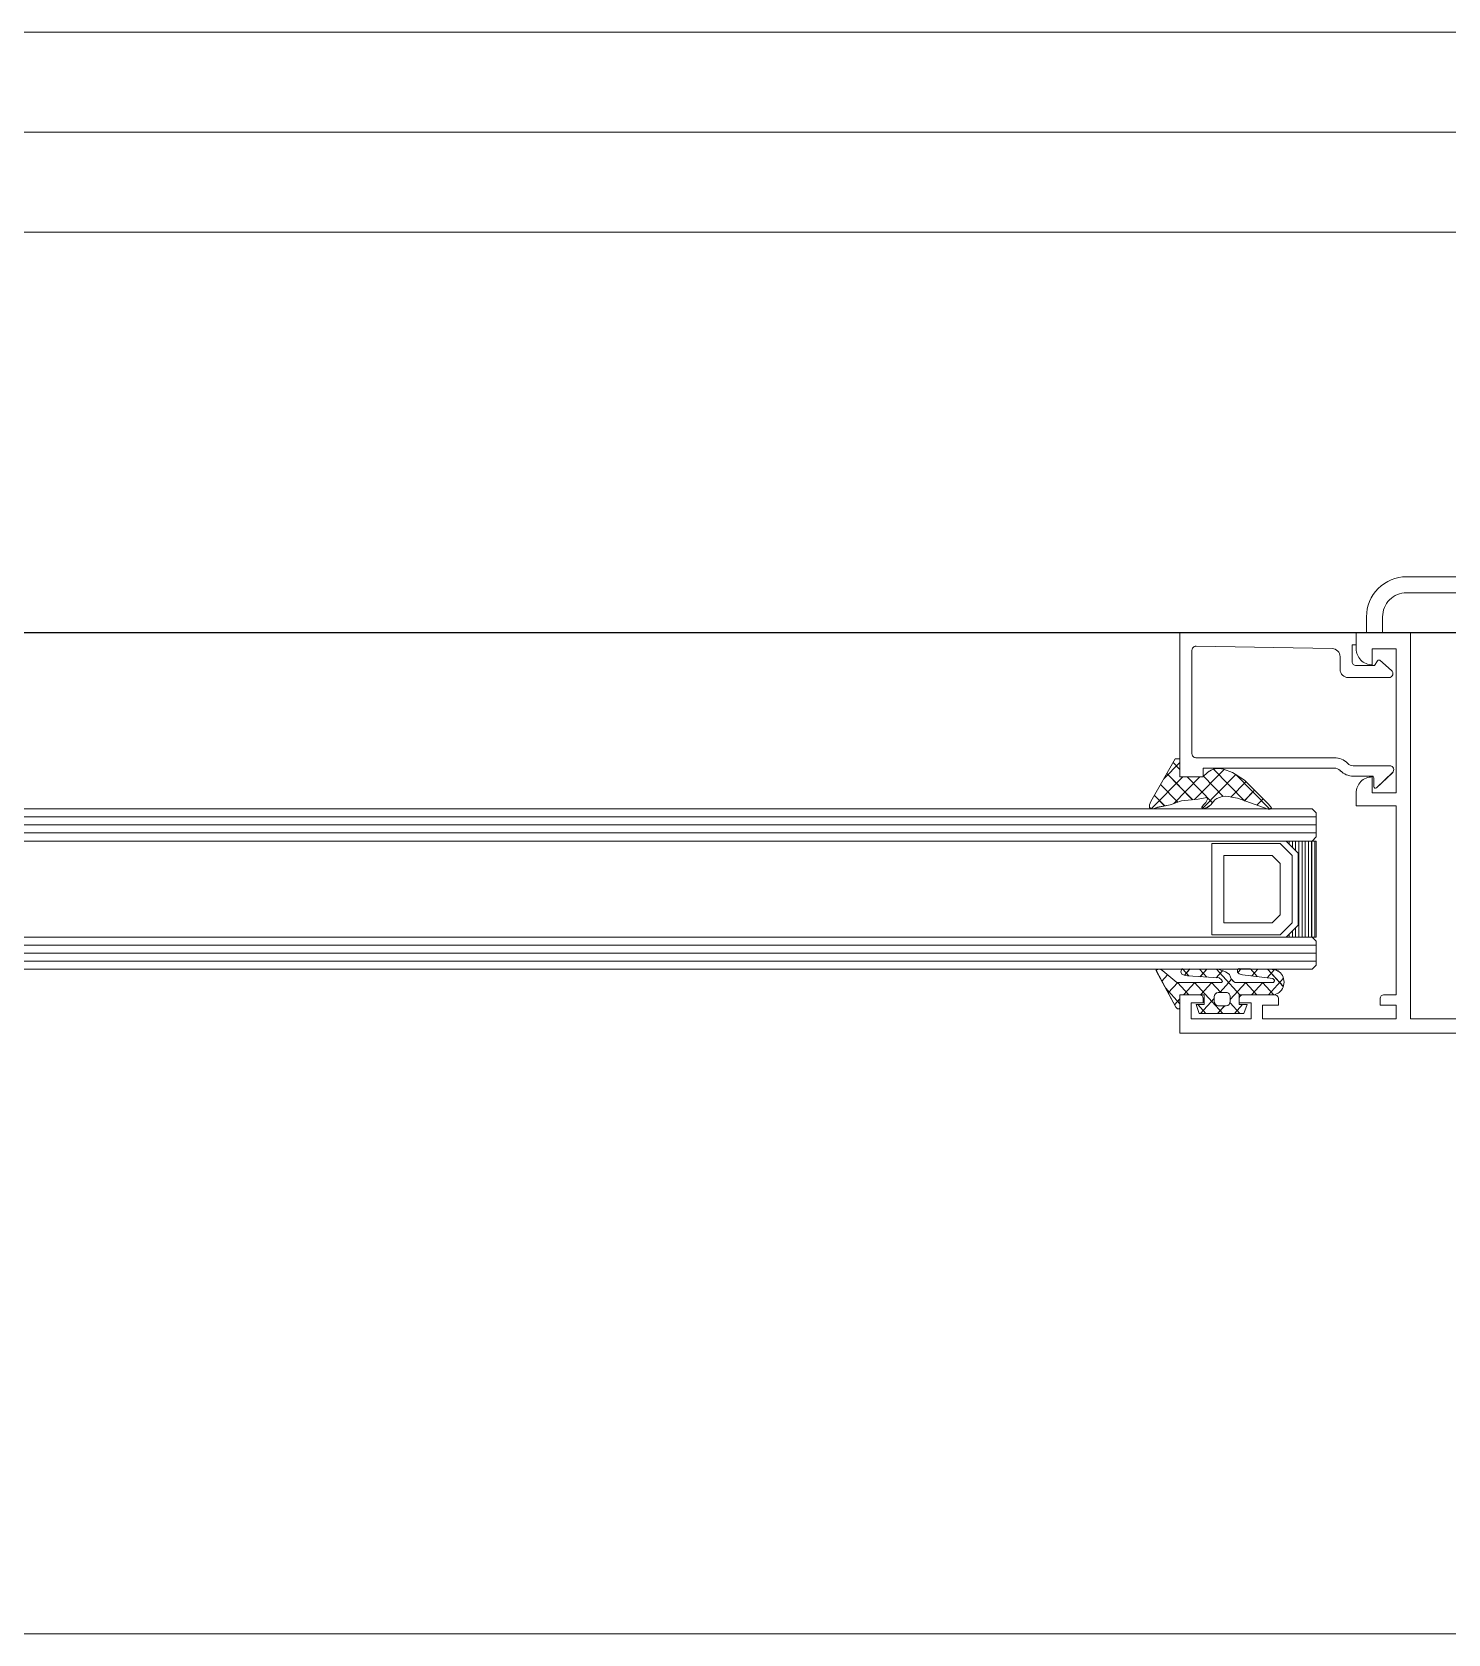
# Model space of a CAD drawing. Header units: millimetres. Extents: x 26282 to 30760, y 1404 to 4574.
# Drawn here: x 28001.35 to 28019.03, y 2947.91 to 2967.91 of the extents above; entities that cross this region are included whole.
import ezdxf

# ---------------------------------------------------------------- set-up
doc = ezdxf.new("R2010")
doc.units = ezdxf.units.MM
doc.header["$LTSCALE"] = 0.25
doc.linetypes.add('DIVIDE', pattern=[1.25, 0.5, -0.25, 0, -0.25, 0, -0.25])
for name, color, linetype, lineweight in [('AB-DUV', 4, 'Continuous', 50), ('B_BOSLUK', 4, 'Continuous', 0), ('DOĞRAMA', 30, 'Continuous', 20), ('FURNITURE (3RDF)', 43, 'Continuous', 20), ('ID-ALCIPAN', 124, 'Continuous', 20), ('SECTION LINE (3RDF)', 40, 'DIVIDE', 25), ('WOOD (3RDF)', 45, 'Continuous', 15)]:
    doc.layers.add(name, color=color, linetype=linetype, lineweight=lineweight)
doc.layers.add('ID-PROFIL', color=145, linetype='Continuous')

# ---------------------------------------------------------------- blocks, each defined once
blk = doc.blocks.new('DOLAP-12')
at = {"layer": 'WOOD (3RDF)'}
blk.add_line((-58, -25.994, 0.023), (2, -25.994, 0.023), dxfattribs=at)
blk = doc.blocks.new('CHD03_1923', base_point=(-6.8, -22))
at = {"color": 40, "linetype": 'Continuous'}
for points in [[(-6.8, 11), (-6.8, 30.9), (-6.8, 50.8), (-6.8, 51), (-2, 51), (-2, 48.6, -0.414214), (-2.5, 48.1), (-3, 48.1), (-3, 49.6), (-5, 49.6), (-5, 42.1), (-3, 42.1), (-3, 43.6), (-2.5, 43.6, -0.414214), (-2, 43.1), (-2, 39.2, -0.414214), (-2.5, 38.7), (-3.3, 38.7), (-3.3, 40.7), (-5, 40.7), (-5, 24), (-3.3, 24), (-3.3, 26), (-2.5, 26, -0.414214), (-2, 25.5), (-2, 24), (21.6, 24), (21.6, 29), (23.2, 29, -0.414214), (25.2, 27), (23.2, 27), (23.2, 24), (41.2, 24), (41.2, 27), (39.2, 27, -0.414214), (41.2, 29), (43.2, 29), (43.2, 27.7), (45.2, 27.7, -0.414214), (50.2, 22.7), (50.2, -22), (46.7, -22), (46.7, -20.273885), (47.7, -19.9), (47.7, -20.6), (48.7, -20.6, 0.414214), (49.2, -20.1), (49.2, -16.9, 0.414214), (48.7, -16.4), (47.7, -16.4), (47.7, -17.1), (46.7, -16.726115), (46.7, -15), (48.4, -15), (48.4, 0), (44.8, 0), (44.8, -3), (45.1, -3), (45.1, -4.5), (40.7, -4.5), (40.7, -3), (43.2, -3), (43.2, 0), (23.2, 0), (23.2, -3), (25.7, -3), (25.7, -4.5), (21.4, -4.5), (21.4, 0), (13.24641, 0, 0.57735), (12.813397, -0.75), (14.199038, -3.15, -0.57735), (13.419615, -4.5, -0.267949), (12.640192, -4.05), (10.446261, -0.25, 0.267949), (10.013248, 0), (0, 0), (0, 11), (-6.8, 11)], [(-5, 17.5), (-5, 12.8), (1.3, 12.8, -0.414214), (1.8, 12.3), (1.8, 1.9), (48.2, 1.9), (48.2, 22.699951, 0.414214), (45.200049, 25.7), (43.2, 25.7), (43.2, 22.2), (-5, 22.2), (-5, 17.5)]]:
    blk.add_lwpolyline(points, format="xyb", close=True, dxfattribs=at)
blk = doc.blocks.new('CHD10-3109', base_point=(3425.844121, -8973.198899))
at = {"color": 40, "linetype": 'Continuous'}
blk.add_lwpolyline([(3445.244066, -8946.498899), (3445.244066, -8968.498899), (3443.744066, -8968.498899), (3443.744066, -8967.998899), (3441.644066, -8967.998899, 0.414214), (3441.144066, -8968.498899), (3441.144066, -8970.798899), (3441.745351, -8971.152041, -0.449767), (3441.803176, -8971.445675), (3440.54184, -8972.901844, -0.717959), (3439.644066, -8972.598899), (3439.644066, -8967.498899, -0.414214), (3440.644066, -8966.498899), (3442.261368, -8966.498899, 0.409111), (3443.261216, -8965.516352), (3443.558105, -8948.507625, 0.419335), (3443.058181, -8947.998899), (3430.144066, -8947.998899, 0.414214), (3429.644066, -8948.498899), (3429.644066, -8965.784686, -0.198912), (3428.970411, -8967.411031), (3428.936959, -8967.444484, 0.198988), (3428.644066, -8968.151881), (3428.644066, -8972.698899, -0.679784), (3427.779408, -8973.040988), (3425.898258, -8971.035735, -0.657054), (3426.044321, -8970.698899), (3427.144066, -8970.698899, 0.414214), (3427.344066, -8970.498899), (3427.344066, -8968.15159, -0.198912), (3428.01772, -8966.525245), (3428.051172, -8966.491793, 0.198988), (3428.344066, -8965.784395), (3428.344066, -8949.398899), (3427.244066, -8949.398899), (3427.244066, -8946.498899), (3445.244066, -8946.498899)], format="xyb", close=True, dxfattribs=at)
blk = doc.blocks.new('CHD40D05', base_point=(114.501887, 226.793406))
at = {"color": 1, "linetype": 'Continuous'}
for p, q in [((110.576538, 230.373317), (114.501887, 226.447968)), ((110.947225, 228.701598), (112.225122, 229.979495)), ((111.42147, 227.054523), (113.569713, 229.202766)), ((111.719917, 225.231649), (114.914305, 228.426037)), ((114.276969, 228.794206), (116.277769, 226.793406)), ((111.222926, 227.605608), (114.501887, 224.326648)), ((111.337512, 222.727924), (114.501887, 225.892299)), ((115.402994, 226.793406), (116.258896, 227.649308)), ((110.658103, 223.927791), (114.785186, 219.800708)), ((111.746215, 224.960999), (115.421988, 221.285227)), ((112.11513, 221.384222), (114.579619, 223.84871)), ((111.576436, 218.724207), (115.458685, 222.606456)), ((110.543601, 215.570052), (114.802922, 219.829373)), ((112.033797, 220.430776), (113.93097, 218.533604)), ((111.587437, 218.755816), (112.874031, 217.469222)), ((111.039725, 217.182208), (111.817093, 216.40484)), ((110.621646, 215.478967), (110.728665, 215.371947))]:
    blk.add_line(p, q, dxfattribs=at)
blk.add_lwpolyline([(115.039598, 223.337622, -0.273526), (115.44157, 221.341406), (115.058529, 220.2425), (114.117325, 218.721271), (111.149397, 215.732442), (110.71983, 215.364377), (110.535797, 215.57916), (110.551173, 215.778569), (111.889994, 219.625078), (112.098461, 220.793074, 0.181169), (111.844562, 222.173477), (111.6876, 222.435079), (111.076538, 222.946226), (110.776538, 223.346226), (110.576538, 223.846226), (110.776538, 224.046226), (111.076538, 223.846226), (111.376538, 223.546226), (111.7876, 223.335079), (111.9876, 223.435079), (111.7876, 224.535079), (111.5876, 226.593406), (111.076538, 228.011929), (110.776538, 229.611929), (110.576538, 230.111929), (110.576538, 230.411929), (110.776538, 230.611929), (111.076538, 230.611929), (111.476538, 230.411929), (116.701887, 227.393406), (116.701887, 226.793406), (114.501887, 226.793406), (114.501887, 223.935079), (115.039598, 223.337622)], format="xyb", close=True, dxfattribs=at)
blk = doc.blocks.new('*U54')
at = {"color": 4, "linetype": 'Continuous'}
for p, q in [((549.494385, 75), (549.494385, 74.99)), ((549.894385, 75), (549.894385, 74.6)), ((550.294385, 75), (550.294385, 74.2)), ((550.694385, 75), (550.694385, 73.8)), ((551.094385, 75), (551.094385, 63)), ((551.494385, 75), (551.494385, 63)), ((551.894385, 75), (551.894385, 63)), ((552.294385, 75), (552.294385, 63)), ((552.694385, 75), (552.694385, 63)), ((553.094385, 75), (553.094385, 63)), ((550.694385, 64.2), (550.694385, 63)), ((549.494385, 63.01), (549.494385, 63)), ((549.894385, 63.4), (549.894385, 63)), ((550.294385, 63.8), (550.294385, 63))]:
    blk.add_line(p, q, dxfattribs=at)
blk = doc.blocks.new('CHD40D02')
at = {"color": 1, "linetype": 'Continuous'}
for p, q in [((-1.012226, 0), (0.801576, 1.813802)), ((1.534377, 2.251105), (2.247288, 1.538194)), ((-1.122662, 0.665503), (-0.457159, 0)), ((0, -1.109094), (1.4, 0.290906)), ((0.205857, 1.458304), (1.4, 0.264161)), ((0, -0.457159), (1.4, -1.857159)), ((2.135987, -1.094428), (2.921622, -0.308793)), ((2.222769, -0.558608), (2.917076, -1.252915)), ((-2.117144, -5.347558), (1.4, -1.830414)), ((-2.117144, -3.226238), (-1.117144, -2.226238)), ((-2.117144, -2.582656), (-0.421916, -4.277884)), ((0, -2.578479), (1.4, -3.978479)), ((2.000247, -3.351488), (2.91136, -2.440375)), ((2.050967, -2.508126), (2.906913, -3.364072)), ((-2.117144, -4.703976), (-1.237492, -5.583628)), ((0, -7.473055), (2.106571, -5.366485)), ((0.262508, -5.089227), (1.4, -3.951735)), ((0.262508, -4.962308), (1.066416, -5.766216)), ((1.930627, -4.509107), (2.59883, -5.177309)), ((2.106571, -5.366485), (2.901098, -4.571957)), ((2.59883, -5.177309), (2.73038, -5.30886)), ((-2.117144, -7.468879), (-0.899257, -6.250992)), ((-2.117144, -6.825296), (-1.117144, -7.825296)), ((-0.543237, -6.277883), (1.4, -8.22112)), ((1.066416, -5.766216), (1.7501, -6.4499)), ((2.53001, -7.22981), (2.953639, -7.653438)), ((0, -9.594375), (1.4, -8.194375)), ((0, -8.942441), (1.4, -10.34244)), ((2.065011, -9.650685), (2.925923, -8.789773)), ((2.137826, -8.958946), (2.903131, -9.724251)), ((0.005596, -11.710099), (1.4, -10.315696)), ((0.000001, -11.063761), (1.86654, -12.930301)), ((0.929001, -12.908016), (2.87289, -10.964126)), ((1.935795, -10.878236), (2.844412, -11.786853))]:
    blk.add_line(p, q, dxfattribs=at)
at = {"color": 7, "linetype": 'Continuous'}
blk.add_line((2.921685, -0.29561), (2.817805, -0.199647), dxfattribs=at)
at = {"color": 1, "linetype": 'Continuous'}
for points in [[(2.921685, -0.29561), (2.9, -4.8), (2.8, -5.1), (2.7, -5.4), (2.6, -5.7), (2.4, -6), (2.3, -6.2), (2, -6.3), (1.8, -6.4), (1.6, -6.6), (1.5, -6.7), (1.4, -6.9), (1.4, -11.5), (1.4, -11.7), (1.6, -11.8), (1.65982, -11.8), (1.85982, -11.6), (2.25982, -7.8), (2.35982, -7.4), (2.55982, -7.2), (2.85982, -7.2), (2.95982, -7.4), (2.85982, -11.5, -1.047986), (0.000001, -11.499982), (0, -7.412301), (-1.117144, -7.412301), (-1.117144, -8.412301), (-2.117144, -7.977518), (-2.117144, -2.406848), (-1.117144, -2.015544), (-1.117144, -3.015544), (0, -3.015544), (0, 0), (-1.5, 0), (-1.6, 0.1), (-1.6, 0.3), (-1.4, 0.5), (2.700478, 2.946982), (2.800478, 2.946982), (2.900478, 2.746982), (2.900478, 2.446982), (2.700478, 2.146982), (1.4, 0.4), (1.4, -5.2), (1.5, -5.3), (1.7, -5.2), (1.907825, -4.888262), (2.146067, -0.926812), (2.230152, -0.523166), (2.318197, -0.219443), (2.614003, -0.107644), (2.817805, -0.199647), (2.921685, -0.29561)], [(0.116062, -6.131436, 0.198912), (0.262508, -5.777883), (0.262508, -4.777884, 0.414213), (-0.237492, -4.277884), (-0.737492, -4.277884, 0.414213), (-1.237492, -4.777883), (-1.237492, -5.777884, 0.414213), (-0.737492, -6.277883), (-0.237491, -6.277883, 0.198912), (0.116062, -6.131436)]]:
    blk.add_lwpolyline(points, format="xyb", close=True, dxfattribs=at)
blk = doc.blocks.new('jtyhtrgrtg')
at = {"layer": 'DOĞRAMA', "color": 4, "linetype": 'Continuous'}
for p, q in [((-13.643, 2.162), (-39.643, 2.162)), ((-13.643, 2.062), (-39.643, 2.062)), ((-10.493, 2.162), (-13.643, 2.162)), ((-10.443, 2.062), (-13.643, 2.062)), ((-10.493, 2.162), (-10.443, 2.112)), ((-10.443, 2.112), (-10.443, 1.812)), ((-13.643, 1.962), (-39.643, 1.962)), ((-13.643, 1.862), (-39.643, 1.862)), ((-10.443, 1.962), (-13.643, 1.962)), ((-10.443, 1.862), (-13.643, 1.862)), ((-10.443, 1.812), (-10.493, 1.762)), ((-13.643, 1.762), (-39.643, 1.762)), ((-10.493, 1.762), (-13.643, 1.762)), ((-11.743, 0.592), (-11.743, 1.732)), ((-11.743, 1.732), (-10.893, 1.732)), ((-10.893, 1.732), (-10.743, 1.582)), ((-11.593, 0.742), (-11.593, 1.582)), ((-11.593, 1.582), (-10.993, 1.582)), ((-10.993, 1.582), (-10.893, 1.482)), ((-10.893, 1.482), (-10.893, 0.842)), ((-10.743, 1.582), (-10.743, 0.742)), ((-10.893, 0.842), (-10.993, 0.742)), ((-10.993, 0.742), (-11.593, 0.742)), ((-10.743, 0.742), (-10.893, 0.592)), ((-13.643, 0.562), (-39.643, 0.562)), ((-13.643, 0.462), (-39.643, 0.462)), ((-10.493, 0.562), (-13.643, 0.562)), ((-10.443, 0.462), (-13.643, 0.462)), ((-10.893, 0.592), (-11.743, 0.592)), ((-10.493, 0.562), (-10.443, 0.512)), ((-10.443, 0.512), (-10.443, 0.212)), ((-13.643, 0.362), (-39.643, 0.362)), ((-13.643, 0.262), (-39.643, 0.262)), ((-10.443, 0.362), (-13.643, 0.362)), ((-10.443, 0.262), (-13.643, 0.262)), ((-10.443, 0.212), (-10.493, 0.162)), ((-13.643, 0.162), (-39.643, 0.162)), ((-10.493, 0.162), (-13.643, 0.162))]:
    blk.add_line(p, q, dxfattribs=at)
blk.add_lwpolyline([(-10.443, 1.762), (-10.818, 1.762), (-10.668, 1.612), (-10.668, 0.712), (-10.818, 0.562), (-10.443, 0.562), (-10.443, 1.762)], close=True, dxfattribs=at)
at = {"layer": 'DOĞRAMA', "color": 7, "yscale": 0.1, "zscale": 0.1, "rotation": 90}
for name, p, xscale in [('CHD03_1923', (-4.843, -0.638), 0.1), ('CHD10-3109', (-9.473, 2.422), 0.1), ('CHD40D05', (-12.143, 2.562), 0.1019018), ('CHD40D02', (-12.143, -0.158), 0.1103267)]:
    blk.add_blockref(name, p, dxfattribs=dict(at, xscale=xscale))
at = {"layer": 'DOĞRAMA', "color": 4, "xscale": 0.1, "yscale": 0.1, "zscale": 0.1}
blk.add_blockref('*U54', (-65.768, -5.738), dxfattribs=at)
blk = doc.blocks.new('A$C187D15ED')
at = {"layer": 'B_BOSLUK', "lineweight": 0, "elevation": 0}
blk.add_lwpolyline([(8405.158, 2742.886), (8503.158, 2742.887)], dxfattribs=at)
at = {"layer": 'ID-ALCIPAN', "ltscale": 0.25}
for p, q in [((8385.338, 2762.886), (8470.847, 2762.886)), ((8385.338, 2762.886), (8470.847, 2762.886)), ((8385.338, 2761.636), (8472.097, 2761.636)), ((8385.338, 2761.636), (8472.097, 2761.636)), ((8385.338, 2760.386), (8505.658, 2760.386, 0)), ((8385.338, 2760.386), (8473.347, 2760.386))]:
    blk.add_line(p, q, dxfattribs=at)
at = {"layer": 'ID-PROFIL'}
for p in [(8475.797, 2755.386), (8478.747, 2755.386)]:
    blk.add_line(p, (8385.338, 2755.386), dxfattribs=at)
at = {"layer": 'FURNITURE (3RDF)'}
blk.add_blockref('DOLAP-12', (8467.597, 2788.88), dxfattribs=at)
at = {"layer": 'SECTION LINE (3RDF)'}
blk.add_blockref('jtyhtrgrtg', (8457.401, 2751.024, 0), dxfattribs=at)
blk.add_blockref('jtyhtrgrtg', (8457.401, 2751.024, 0), dxfattribs=at)

msp = doc.modelspace()

# ---------------------------------------------------------------- block references
at = {"layer": 'AB-DUV', "ltscale": 100}
msp.add_blockref('A$C187D15ED', (19570.424, 205.028, 5.126), dxfattribs=at)

# ---------------------------------------------------------------- next in the draw order: linework, layer by layer
at = {"layer": 'DOĞRAMA', "color": 1, "linetype": 'Continuous'}
for p, q in [((28015.32, 2958.306, 5.126), (28015.622, 2958.838, 5.126)), ((28015.32, 2958.306, 5.126), (28015.622, 2958.838, 5.126)), ((28015.622, 2958.838, 5.126), (28015.682, 2958.838, 5.126)), ((28015.622, 2958.838, 5.126), (28015.682, 2958.838, 5.126)), ((28015.682, 2958.838, 5.126), (28015.682, 2958.614, 5.126)), ((28015.682, 2958.838, 5.126), (28015.682, 2958.614, 5.126)), ((28015.324, 2958.214, 5.126), (28015.717, 2958.614, 5.126)), ((28015.324, 2958.214, 5.126), (28015.717, 2958.614, 5.126)), ((28015.482, 2958.591, 5.126), (28015.682, 2958.795, 5.126)), ((28015.482, 2958.591, 5.126), (28015.682, 2958.795, 5.126)), ((28015.838, 2958.33, 5.126), (28015.519, 2958.656, 5.126)), ((28015.838, 2958.33, 5.126), (28015.519, 2958.656, 5.126)), ((28015.682, 2958.706, 5.126), (28015.596, 2958.793, 5.126)), ((28015.682, 2958.706, 5.126), (28015.596, 2958.793, 5.126)), ((28015.601, 2958.28, 5.126), (28015.929, 2958.614, 5.126)), ((28015.601, 2958.28, 5.126), (28015.929, 2958.614, 5.126)), ((28015.682, 2958.614, 5.126), (28015.968, 2958.614, 5.126)), ((28015.682, 2958.614, 5.126), (28015.968, 2958.614, 5.126)), ((28016.089, 2958.291, 5.126), (28015.772, 2958.614, 5.126)), ((28016.089, 2958.291, 5.126), (28015.772, 2958.614, 5.126)), ((28015.865, 2958.333, 5.126), (28016.233, 2958.708, 5.126)), ((28015.865, 2958.333, 5.126), (28016.233, 2958.708, 5.126)), ((28015.968, 2958.614, 5.126), (28016.028, 2958.669, 5.126)), ((28015.968, 2958.614, 5.126), (28016.028, 2958.669, 5.126)), ((28015.969, 2958.222, 5.126), (28016.381, 2958.643, 5.126)), ((28015.969, 2958.222, 5.126), (28016.381, 2958.643, 5.126)), ((28016.223, 2958.371, 5.126), (28015.976, 2958.622, 5.126)), ((28016.223, 2958.371, 5.126), (28015.976, 2958.622, 5.126)), ((28016.489, 2958.316, 5.126), (28016.101, 2958.711, 5.126)), ((28016.489, 2958.316, 5.126), (28016.101, 2958.711, 5.126)), ((28016.227, 2958.71, 5.126), (28016.337, 2958.671, 5.126)), ((28016.227, 2958.71, 5.126), (28016.337, 2958.671, 5.126)), ((28016.337, 2958.671, 5.126), (28016.489, 2958.575, 5.126)), ((28016.337, 2958.671, 5.126), (28016.489, 2958.575, 5.126)), ((28016.804, 2958.211, 5.126), (28016.378, 2958.645, 5.126)), ((28016.804, 2958.211, 5.126), (28016.378, 2958.645, 5.126)), ((28015.656, 2958.3, 5.126), (28015.441, 2958.519, 5.126)), ((28015.656, 2958.3, 5.126), (28015.441, 2958.519, 5.126)), ((28016.318, 2958.362, 5.126), (28016.508, 2958.556, 5.126)), ((28016.318, 2958.362, 5.126), (28016.508, 2958.556, 5.126)), ((28016.486, 2958.317, 5.126), (28016.614, 2958.448, 5.126)), ((28016.486, 2958.317, 5.126), (28016.614, 2958.448, 5.126)), ((28016.489, 2958.575, 5.126), (28016.788, 2958.272, 5.126)), ((28016.489, 2958.575, 5.126), (28016.788, 2958.272, 5.126)), ((28015.3, 2958.265, 5.126), (28015.32, 2958.306, 5.126)), ((28015.3, 2958.265, 5.126), (28015.32, 2958.306, 5.126)), ((28015.3, 2958.234, 5.126), (28015.3, 2958.265, 5.126)), ((28015.3, 2958.234, 5.126), (28015.3, 2958.265, 5.126)), ((28015.32, 2958.214, 5.126), (28015.3, 2958.234, 5.126)), ((28015.32, 2958.214, 5.126), (28015.3, 2958.234, 5.126)), ((28015.35, 2958.214, 5.126), (28015.32, 2958.214, 5.126)), ((28015.35, 2958.214, 5.126), (28015.32, 2958.214, 5.126)), ((28015.4, 2958.234, 5.126), (28015.35, 2958.214, 5.126)), ((28015.4, 2958.234, 5.126), (28015.35, 2958.214, 5.126)), ((28015.491, 2958.252, 5.126), (28015.363, 2958.382, 5.126)), ((28015.491, 2958.252, 5.126), (28015.363, 2958.382, 5.126)), ((28015.56, 2958.265, 5.126), (28015.4, 2958.234, 5.126)), ((28015.56, 2958.265, 5.126), (28015.4, 2958.234, 5.126)), ((28015.702, 2958.317, 5.126), (28015.56, 2958.265, 5.126)), ((28015.702, 2958.317, 5.126), (28015.56, 2958.265, 5.126)), ((28015.908, 2958.337, 5.126), (28015.702, 2958.317, 5.126)), ((28015.908, 2958.337, 5.126), (28015.702, 2958.317, 5.126)), ((28016.018, 2958.358, 5.126), (28015.908, 2958.337, 5.126)), ((28016.018, 2958.358, 5.126), (28015.908, 2958.337, 5.126)), ((28015.957, 2958.234, 5.126), (28015.977, 2958.265, 5.126)), ((28015.957, 2958.234, 5.126), (28015.977, 2958.265, 5.126)), ((28015.977, 2958.214, 5.126), (28015.957, 2958.234, 5.126)), ((28015.977, 2958.214, 5.126), (28015.957, 2958.234, 5.126)), ((28015.977, 2958.265, 5.126), (28016.007, 2958.295, 5.126)), ((28015.977, 2958.265, 5.126), (28016.007, 2958.295, 5.126)), ((28016.027, 2958.234, 5.126), (28015.977, 2958.214, 5.126)), ((28016.027, 2958.234, 5.126), (28015.977, 2958.214, 5.126)), ((28016.007, 2958.295, 5.126), (28016.028, 2958.337, 5.126)), ((28016.007, 2958.295, 5.126), (28016.028, 2958.337, 5.126)), ((28016.028, 2958.337, 5.126), (28016.018, 2958.358, 5.126)), ((28016.028, 2958.337, 5.126), (28016.018, 2958.358, 5.126)), ((28016.067, 2958.265, 5.126), (28016.027, 2958.234, 5.126)), ((28016.067, 2958.265, 5.126), (28016.027, 2958.234, 5.126)), ((28016.118, 2958.327, 5.126), (28016.067, 2958.265, 5.126)), ((28016.118, 2958.327, 5.126), (28016.067, 2958.265, 5.126)), ((28016.144, 2958.343, 5.126), (28016.118, 2958.327, 5.126)), ((28016.144, 2958.343, 5.126), (28016.118, 2958.327, 5.126)), ((28016.399, 2958.348, 5.126), (28016.282, 2958.369, 5.126)), ((28016.399, 2958.348, 5.126), (28016.282, 2958.369, 5.126)), ((28016.784, 2958.211, 5.126), (28016.399, 2958.348, 5.126)), ((28016.784, 2958.211, 5.126), (28016.399, 2958.348, 5.126)), ((28016.643, 2958.261, 5.126), (28016.721, 2958.34, 5.126)), ((28016.643, 2958.261, 5.126), (28016.721, 2958.34, 5.126)), ((28016.803, 2958.21, 5.126), (28016.784, 2958.211, 5.126)), ((28016.803, 2958.21, 5.126), (28016.784, 2958.211, 5.126)), ((28016.788, 2958.272, 5.126), (28016.825, 2958.228, 5.126)), ((28016.788, 2958.272, 5.126), (28016.825, 2958.228, 5.126)), ((28016.825, 2958.228, 5.126), (28016.803, 2958.21, 5.126)), ((28016.825, 2958.228, 5.126), (28016.803, 2958.21, 5.126)), ((28016.813, 2958.218, 5.126), (28016.824, 2958.229, 5.126)), ((28016.813, 2958.218, 5.126), (28016.824, 2958.229, 5.126)), ((28015.387, 2956.203, 5.126), (28015.407, 2956.214, 5.126)), ((28015.387, 2956.203, 5.126), (28015.407, 2956.214, 5.126)), ((28015.387, 2956.192, 5.126), (28015.387, 2956.203, 5.126)), ((28015.387, 2956.192, 5.126), (28015.387, 2956.203, 5.126)), ((28015.407, 2956.214, 5.126), (28015.437, 2956.214, 5.126)), ((28015.407, 2956.214, 5.126), (28015.437, 2956.214, 5.126)), ((28015.437, 2956.214, 5.126), (28015.467, 2956.192, 5.126)), ((28015.437, 2956.214, 5.126), (28015.467, 2956.192, 5.126)), ((28015.693, 2956.182, 5.126), (28015.702, 2956.205, 5.126)), ((28015.693, 2956.182, 5.126), (28015.702, 2956.205, 5.126)), ((28015.702, 2956.205, 5.126), (28015.712, 2956.216, 5.126)), ((28015.702, 2956.205, 5.126), (28015.712, 2956.216, 5.126)), ((28015.712, 2956.216, 5.126), (28016.162, 2956.214, 5.126)), ((28015.712, 2956.216, 5.126), (28016.162, 2956.214, 5.126)), ((28015.791, 2956.13, 5.126), (28015.713, 2956.216, 5.126)), ((28015.791, 2956.13, 5.126), (28015.713, 2956.216, 5.126)), ((28015.738, 2956.139, 5.126), (28015.807, 2956.216, 5.126)), ((28015.738, 2956.139, 5.126), (28015.807, 2956.216, 5.126)), ((28016.017, 2956.115, 5.126), (28015.926, 2956.215, 5.126)), ((28016.017, 2956.115, 5.126), (28015.926, 2956.215, 5.126)), ((28015.933, 2956.12, 5.126), (28016.018, 2956.215, 5.126)), ((28015.933, 2956.12, 5.126), (28016.018, 2956.215, 5.126)), ((28016.219, 2956.126, 5.126), (28016.139, 2956.214, 5.126)), ((28016.219, 2956.126, 5.126), (28016.139, 2956.214, 5.126)), ((28016.162, 2956.214, 5.126), (28016.192, 2956.203, 5.126)), ((28016.162, 2956.214, 5.126), (28016.192, 2956.203, 5.126)), ((28016.192, 2956.203, 5.126), (28016.222, 2956.192, 5.126)), ((28016.192, 2956.203, 5.126), (28016.222, 2956.192, 5.126)), ((28016.402, 2956.209, 5.126), (28016.422, 2956.22, 5.126)), ((28016.402, 2956.209, 5.126), (28016.422, 2956.22, 5.126)), ((28016.402, 2956.176, 5.126), (28016.402, 2956.209, 5.126)), ((28016.402, 2956.176, 5.126), (28016.402, 2956.209, 5.126)), ((28016.405, 2956.173, 5.126), (28016.447, 2956.22, 5.126)), ((28016.405, 2956.173, 5.126), (28016.447, 2956.22, 5.126)), ((28016.422, 2956.22, 5.126), (28016.832, 2956.209, 5.126)), ((28016.422, 2956.22, 5.126), (28016.832, 2956.209, 5.126)), ((28016.647, 2956.122, 5.126), (28016.561, 2956.217, 5.126)), ((28016.647, 2956.122, 5.126), (28016.561, 2956.217, 5.126)), ((28016.578, 2956.13, 5.126), (28016.654, 2956.214, 5.126)), ((28016.578, 2956.13, 5.126), (28016.654, 2956.214, 5.126)), ((28016.77, 2956.107, 5.126), (28016.861, 2956.208, 5.126)), ((28016.77, 2956.107, 5.126), (28016.861, 2956.208, 5.126)), ((28016.973, 2955.996, 5.126), (28016.778, 2956.211, 5.126)), ((28016.973, 2955.996, 5.126), (28016.778, 2956.211, 5.126)), ((28015.632, 2955.739, 5.126), (28015.387, 2956.192, 5.126)), ((28015.632, 2955.739, 5.126), (28015.387, 2956.192, 5.126)), ((28015.457, 2956.063, 5.126), (28015.528, 2956.142, 5.126)), ((28015.457, 2956.063, 5.126), (28015.528, 2956.142, 5.126)), ((28015.467, 2956.192, 5.126), (28015.642, 2956.048, 5.126)), ((28015.467, 2956.192, 5.126), (28015.642, 2956.048, 5.126)), ((28015.536, 2955.917, 5.126), (28015.656, 2956.048, 5.126)), ((28015.536, 2955.917, 5.126), (28015.656, 2956.048, 5.126)), ((28015.642, 2956.048, 5.126), (28016.202, 2956.048, 5.126)), ((28015.642, 2956.048, 5.126), (28016.202, 2956.048, 5.126)), ((28015.793, 2955.894, 5.126), (28015.653, 2956.048, 5.126)), ((28015.793, 2955.894, 5.126), (28015.653, 2956.048, 5.126)), ((28015.704, 2956.15, 5.126), (28015.693, 2956.182, 5.126)), ((28015.704, 2956.15, 5.126), (28015.693, 2956.182, 5.126)), ((28015.734, 2956.14, 5.126), (28015.704, 2956.15, 5.126)), ((28015.734, 2956.14, 5.126), (28015.704, 2956.15, 5.126)), ((28015.728, 2955.894, 5.126), (28015.868, 2956.048, 5.126)), ((28015.728, 2955.894, 5.126), (28015.868, 2956.048, 5.126)), ((28015.775, 2956.131, 5.126), (28015.734, 2956.14, 5.126)), ((28015.775, 2956.131, 5.126), (28015.734, 2956.14, 5.126)), ((28016.171, 2956.104, 5.126), (28015.775, 2956.131, 5.126)), ((28016.171, 2956.104, 5.126), (28015.775, 2956.131, 5.126)), ((28016.217, 2955.66, 5.126), (28015.865, 2956.048, 5.126)), ((28016.217, 2955.66, 5.126), (28015.865, 2956.048, 5.126)), ((28015.94, 2955.894, 5.126), (28016.08, 2956.048, 5.126)), ((28015.94, 2955.894, 5.126), (28016.08, 2956.048, 5.126)), ((28016.191, 2955.923, 5.126), (28016.077, 2956.048, 5.126)), ((28016.191, 2955.923, 5.126), (28016.077, 2956.048, 5.126)), ((28016.133, 2956.107, 5.126), (28016.2, 2956.181, 5.126)), ((28016.133, 2956.107, 5.126), (28016.2, 2956.181, 5.126)), ((28016.202, 2956.081, 5.126), (28016.171, 2956.104, 5.126)), ((28016.202, 2956.081, 5.126), (28016.171, 2956.104, 5.126)), ((28016.178, 2955.923, 5.126), (28016.259, 2956.012, 5.126)), ((28016.178, 2955.923, 5.126), (28016.259, 2956.012, 5.126)), ((28016.2, 2956.181, 5.126), (28016.213, 2956.195, 5.126)), ((28016.2, 2956.181, 5.126), (28016.213, 2956.195, 5.126)), ((28016.212, 2956.059, 5.126), (28016.202, 2956.081, 5.126)), ((28016.212, 2956.059, 5.126), (28016.202, 2956.081, 5.126)), ((28016.202, 2956.048, 5.126), (28016.212, 2956.059, 5.126)), ((28016.202, 2956.048, 5.126), (28016.212, 2956.059, 5.126)), ((28016.429, 2955.894, 5.126), (28016.219, 2956.126, 5.126)), ((28016.429, 2955.894, 5.126), (28016.219, 2956.126, 5.126)), ((28016.222, 2956.192, 5.126), (28016.252, 2956.181, 5.126)), ((28016.222, 2956.192, 5.126), (28016.252, 2956.181, 5.126)), ((28016.252, 2956.181, 5.126), (28016.282, 2956.159, 5.126)), ((28016.252, 2956.181, 5.126), (28016.282, 2956.159, 5.126)), ((28016.259, 2956.012, 5.126), (28016.327, 2956.087, 5.126)), ((28016.259, 2956.012, 5.126), (28016.327, 2956.087, 5.126)), ((28016.282, 2956.159, 5.126), (28016.302, 2956.148, 5.126)), ((28016.282, 2956.159, 5.126), (28016.302, 2956.148, 5.126)), ((28016.302, 2956.148, 5.126), (28016.312, 2956.115, 5.126)), ((28016.302, 2956.148, 5.126), (28016.312, 2956.115, 5.126)), ((28016.31, 2955.834, 5.126), (28016.504, 2956.048, 5.126)), ((28016.31, 2955.834, 5.126), (28016.504, 2956.048, 5.126)), ((28016.312, 2956.115, 5.126), (28016.322, 2956.092, 5.126)), ((28016.312, 2956.115, 5.126), (28016.322, 2956.092, 5.126)), ((28016.322, 2956.092, 5.126), (28016.342, 2956.07, 5.126)), ((28016.322, 2956.092, 5.126), (28016.342, 2956.07, 5.126)), ((28016.342, 2956.07, 5.126), (28016.352, 2956.059, 5.126)), ((28016.342, 2956.07, 5.126), (28016.352, 2956.059, 5.126)), ((28016.352, 2956.059, 5.126), (28016.372, 2956.048, 5.126)), ((28016.352, 2956.059, 5.126), (28016.372, 2956.048, 5.126)), ((28016.372, 2956.048, 5.126), (28016.832, 2956.048, 5.126)), ((28016.372, 2956.048, 5.126), (28016.832, 2956.048, 5.126)), ((28016.422, 2956.154, 5.126), (28016.402, 2956.176, 5.126)), ((28016.422, 2956.154, 5.126), (28016.402, 2956.176, 5.126)), ((28016.462, 2956.143, 5.126), (28016.422, 2956.154, 5.126)), ((28016.462, 2956.143, 5.126), (28016.422, 2956.154, 5.126)), ((28016.842, 2956.099, 5.126), (28016.462, 2956.143, 5.126)), ((28016.842, 2956.099, 5.126), (28016.462, 2956.143, 5.126)), ((28016.641, 2955.894, 5.126), (28016.501, 2956.048, 5.126)), ((28016.641, 2955.894, 5.126), (28016.501, 2956.048, 5.126)), ((28016.576, 2955.894, 5.126), (28016.716, 2956.048, 5.126)), ((28016.576, 2955.894, 5.126), (28016.716, 2956.048, 5.126)), ((28016.853, 2955.895, 5.126), (28016.714, 2956.048, 5.126)), ((28016.853, 2955.895, 5.126), (28016.714, 2956.048, 5.126)), ((28016.788, 2955.894, 5.126), (28016.975, 2956.1, 5.126)), ((28016.788, 2955.894, 5.126), (28016.975, 2956.1, 5.126)), ((28016.832, 2956.048, 5.126), (28016.852, 2956.048, 5.126)), ((28016.832, 2956.048, 5.126), (28016.852, 2956.048, 5.126)), ((28016.862, 2956.077, 5.126), (28016.842, 2956.099, 5.126)), ((28016.862, 2956.077, 5.126), (28016.842, 2956.099, 5.126)), ((28016.852, 2956.048, 5.126), (28016.862, 2956.07, 5.126)), ((28016.852, 2956.048, 5.126), (28016.862, 2956.07, 5.126)), ((28016.862, 2956.07, 5.126), (28016.862, 2956.077, 5.126)), ((28016.862, 2956.07, 5.126), (28016.862, 2956.077, 5.126)), ((28015.682, 2955.782, 5.126), (28015.501, 2955.982, 5.126)), ((28015.682, 2955.782, 5.126), (28015.501, 2955.982, 5.126)), ((28015.615, 2955.77, 5.126), (28015.682, 2955.843, 5.126)), ((28015.615, 2955.77, 5.126), (28015.682, 2955.843, 5.126)), ((28015.984, 2955.894, 5.126), (28015.682, 2955.894, 5.126)), ((28015.682, 2955.894, 5.126), (28015.682, 2955.728, 5.126)), ((28015.984, 2955.894, 5.126), (28015.682, 2955.894, 5.126)), ((28015.682, 2955.894, 5.126), (28015.682, 2955.728, 5.126)), ((28015.94, 2955.66, 5.126), (28016.11, 2955.847, 5.126)), ((28015.94, 2955.66, 5.126), (28016.11, 2955.847, 5.126)), ((28015.984, 2955.771, 5.126), (28015.984, 2955.894, 5.126)), ((28015.984, 2955.771, 5.126), (28015.984, 2955.894, 5.126)), ((28016.11, 2955.868, 5.126), (28016.11, 2955.813, 5.126)), ((28016.11, 2955.868, 5.126), (28016.11, 2955.813, 5.126)), ((28016.26, 2955.923, 5.126), (28016.16, 2955.923, 5.126)), ((28016.26, 2955.923, 5.126), (28016.16, 2955.923, 5.126)), ((28016.31, 2955.813, 5.126), (28016.31, 2955.868, 5.126)), ((28016.31, 2955.813, 5.126), (28016.31, 2955.868, 5.126)), ((28016.832, 2955.894, 5.126), (28016.423, 2955.894, 5.126)), ((28016.423, 2955.894, 5.126), (28016.423, 2955.771, 5.126)), ((28016.832, 2955.894, 5.126), (28016.423, 2955.894, 5.126)), ((28016.423, 2955.894, 5.126), (28016.423, 2955.771, 5.126)), ((28015.652, 2955.717, 5.126), (28015.632, 2955.739, 5.126)), ((28015.652, 2955.717, 5.126), (28015.632, 2955.739, 5.126)), ((28015.672, 2955.717, 5.126), (28015.652, 2955.717, 5.126)), ((28015.672, 2955.717, 5.126), (28015.652, 2955.717, 5.126)), ((28015.682, 2955.728, 5.126), (28015.672, 2955.717, 5.126)), ((28015.682, 2955.728, 5.126), (28015.672, 2955.717, 5.126)), ((28015.923, 2955.66, 5.126), (28015.884, 2955.771, 5.126)), ((28015.884, 2955.771, 5.126), (28015.984, 2955.771, 5.126)), ((28015.923, 2955.66, 5.126), (28015.884, 2955.771, 5.126)), ((28015.884, 2955.771, 5.126), (28015.984, 2955.771, 5.126)), ((28016.005, 2955.66, 5.126), (28015.905, 2955.771, 5.126)), ((28016.005, 2955.66, 5.126), (28015.905, 2955.771, 5.126)), ((28016.48, 2955.66, 5.126), (28015.923, 2955.66, 5.126)), ((28016.48, 2955.66, 5.126), (28015.923, 2955.66, 5.126)), ((28016.152, 2955.66, 5.126), (28016.24, 2955.757, 5.126)), ((28016.152, 2955.66, 5.126), (28016.24, 2955.757, 5.126)), ((28016.16, 2955.757, 5.126), (28016.26, 2955.757, 5.126)), ((28016.16, 2955.757, 5.126), (28016.26, 2955.757, 5.126)), ((28016.429, 2955.66, 5.126), (28016.307, 2955.795, 5.126)), ((28016.429, 2955.66, 5.126), (28016.307, 2955.795, 5.126)), ((28016.365, 2955.66, 5.126), (28016.465, 2955.771, 5.126)), ((28016.365, 2955.66, 5.126), (28016.465, 2955.771, 5.126)), ((28016.423, 2955.771, 5.126), (28016.523, 2955.771, 5.126)), ((28016.423, 2955.771, 5.126), (28016.523, 2955.771, 5.126)), ((28016.523, 2955.771, 5.126), (28016.48, 2955.66, 5.126)), ((28016.523, 2955.771, 5.126), (28016.48, 2955.66, 5.126))]:
    msp.add_line(p, q, dxfattribs=at)
at = {"layer": 'DOĞRAMA', "color": 4, "linetype": 'Continuous'}
for p, q in [((28014.182, 2958.214, 5.126), (27988.182, 2958.214, 5.126)), ((28014.182, 2958.214, 5.126), (27988.182, 2958.214, 5.126)), ((28017.332, 2958.214, 5.126), (28014.182, 2958.214, 5.126)), ((28017.332, 2958.214, 5.126), (28014.182, 2958.214, 5.126)), ((28017.332, 2958.214, 5.126), (28017.382, 2958.164, 5.126)), ((28017.332, 2958.214, 5.126), (28017.382, 2958.164, 5.126)), ((28014.182, 2958.114, 5.126), (27988.182, 2958.114, 5.126)), ((28014.182, 2958.114, 5.126), (27988.182, 2958.114, 5.126)), ((28014.182, 2958.014, 5.126), (27988.182, 2958.014, 5.126)), ((28014.182, 2958.014, 5.126), (27988.182, 2958.014, 5.126)), ((28017.382, 2958.114, 5.126), (28014.182, 2958.114, 5.126)), ((28017.382, 2958.114, 5.126), (28014.182, 2958.114, 5.126)), ((28017.382, 2958.014, 5.126), (28014.182, 2958.014, 5.126)), ((28017.382, 2958.014, 5.126), (28014.182, 2958.014, 5.126)), ((28017.382, 2958.164, 5.126), (28017.382, 2957.864, 5.126)), ((28017.382, 2958.164, 5.126), (28017.382, 2957.864, 5.126)), ((28014.182, 2957.914, 5.126), (27988.182, 2957.914, 5.126)), ((28014.182, 2957.914, 5.126), (27988.182, 2957.914, 5.126)), ((28014.182, 2957.814, 5.126), (27988.182, 2957.814, 5.126)), ((28014.182, 2957.814, 5.126), (27988.182, 2957.814, 5.126)), ((28017.382, 2957.914, 5.126), (28014.182, 2957.914, 5.126)), ((28017.382, 2957.914, 5.126), (28014.182, 2957.914, 5.126)), ((28017.332, 2957.814, 5.126), (28014.182, 2957.814, 5.126)), ((28017.332, 2957.814, 5.126), (28014.182, 2957.814, 5.126)), ((28017.007, 2957.814, 5.126), (28017.007, 2957.813, 5.126)), ((28017.007, 2957.814, 5.126), (28017.007, 2957.813, 5.126)), ((28017.047, 2957.814, 5.126), (28017.047, 2957.774, 5.126)), ((28017.047, 2957.814, 5.126), (28017.047, 2957.774, 5.126)), ((28017.087, 2957.814, 5.126), (28017.087, 2957.734, 5.126)), ((28017.087, 2957.814, 5.126), (28017.087, 2957.734, 5.126)), ((28017.127, 2957.814, 5.126), (28017.127, 2957.694, 5.126)), ((28017.127, 2957.814, 5.126), (28017.127, 2957.694, 5.126)), ((28017.167, 2957.814, 5.126), (28017.167, 2956.614, 5.126)), ((28017.167, 2957.814, 5.126), (28017.167, 2956.614, 5.126)), ((28017.207, 2957.814, 5.126), (28017.207, 2956.614, 5.126)), ((28017.207, 2957.814, 5.126), (28017.207, 2956.614, 5.126)), ((28017.247, 2957.814, 5.126), (28017.247, 2956.614, 5.126)), ((28017.247, 2957.814, 5.126), (28017.247, 2956.614, 5.126)), ((28017.287, 2957.814, 5.126), (28017.287, 2956.614, 5.126)), ((28017.287, 2957.814, 5.126), (28017.287, 2956.614, 5.126)), ((28017.327, 2957.814, 5.126), (28017.327, 2956.614, 5.126)), ((28017.327, 2957.814, 5.126), (28017.327, 2956.614, 5.126)), ((28017.382, 2957.864, 5.126), (28017.332, 2957.814, 5.126)), ((28017.382, 2957.864, 5.126), (28017.332, 2957.814, 5.126)), ((28017.367, 2957.814, 5.126), (28017.367, 2956.614, 5.126)), ((28017.367, 2957.814, 5.126), (28017.367, 2956.614, 5.126)), ((28016.082, 2956.644, 5.126), (28016.082, 2957.784, 5.126)), ((28016.082, 2957.784, 5.126), (28016.932, 2957.784, 5.126)), ((28016.082, 2956.644, 5.126), (28016.082, 2957.784, 5.126)), ((28016.082, 2957.784, 5.126), (28016.932, 2957.784, 5.126)), ((28016.232, 2956.794, 5.126), (28016.232, 2957.634, 5.126)), ((28016.232, 2957.634, 5.126), (28016.832, 2957.634, 5.126)), ((28016.232, 2956.794, 5.126), (28016.232, 2957.634, 5.126)), ((28016.232, 2957.634, 5.126), (28016.832, 2957.634, 5.126)), ((28016.832, 2957.634, 5.126), (28016.932, 2957.534, 5.126)), ((28016.832, 2957.634, 5.126), (28016.932, 2957.534, 5.126)), ((28016.932, 2957.784, 5.126), (28017.082, 2957.634, 5.126)), ((28016.932, 2957.784, 5.126), (28017.082, 2957.634, 5.126)), ((28017.082, 2957.634, 5.126), (28017.082, 2956.794, 5.126)), ((28017.082, 2957.634, 5.126), (28017.082, 2956.794, 5.126)), ((28016.932, 2957.534, 5.126), (28016.932, 2956.894, 5.126)), ((28016.932, 2957.534, 5.126), (28016.932, 2956.894, 5.126)), ((28016.932, 2956.894, 5.126), (28016.832, 2956.794, 5.126)), ((28016.932, 2956.894, 5.126), (28016.832, 2956.794, 5.126)), ((28014.182, 2956.614, 5.126), (27988.182, 2956.614, 5.126)), ((28014.182, 2956.614, 5.126), (27988.182, 2956.614, 5.126)), ((28017.332, 2956.614, 5.126), (28014.182, 2956.614, 5.126)), ((28017.332, 2956.614, 5.126), (28014.182, 2956.614, 5.126)), ((28016.932, 2956.644, 5.126), (28016.082, 2956.644, 5.126)), ((28016.932, 2956.644, 5.126), (28016.082, 2956.644, 5.126)), ((28016.832, 2956.794, 5.126), (28016.232, 2956.794, 5.126)), ((28016.832, 2956.794, 5.126), (28016.232, 2956.794, 5.126)), ((28017.082, 2956.794, 5.126), (28016.932, 2956.644, 5.126)), ((28017.082, 2956.794, 5.126), (28016.932, 2956.644, 5.126)), ((28017.007, 2956.615, 5.126), (28017.007, 2956.614, 5.126)), ((28017.007, 2956.615, 5.126), (28017.007, 2956.614, 5.126)), ((28017.047, 2956.654, 5.126), (28017.047, 2956.614, 5.126)), ((28017.047, 2956.654, 5.126), (28017.047, 2956.614, 5.126)), ((28017.087, 2956.694, 5.126), (28017.087, 2956.614, 5.126)), ((28017.087, 2956.694, 5.126), (28017.087, 2956.614, 5.126)), ((28017.127, 2956.734, 5.126), (28017.127, 2956.614, 5.126)), ((28017.127, 2956.734, 5.126), (28017.127, 2956.614, 5.126)), ((28017.332, 2956.614, 5.126), (28017.382, 2956.564, 5.126)), ((28017.332, 2956.614, 5.126), (28017.382, 2956.564, 5.126)), ((28014.182, 2956.514, 5.126), (27988.182, 2956.514, 5.126)), ((28014.182, 2956.514, 5.126), (27988.182, 2956.514, 5.126)), ((28014.182, 2956.414, 5.126), (27988.182, 2956.414, 5.126)), ((28014.182, 2956.414, 5.126), (27988.182, 2956.414, 5.126)), ((28017.382, 2956.514, 5.126), (28014.182, 2956.514, 5.126)), ((28017.382, 2956.514, 5.126), (28014.182, 2956.514, 5.126)), ((28017.382, 2956.414, 5.126), (28014.182, 2956.414, 5.126)), ((28017.382, 2956.414, 5.126), (28014.182, 2956.414, 5.126)), ((28017.382, 2956.564, 5.126), (28017.382, 2956.264, 5.126)), ((28017.382, 2956.564, 5.126), (28017.382, 2956.264, 5.126)), ((28014.182, 2956.314, 5.126), (27988.182, 2956.314, 5.126)), ((28014.182, 2956.314, 5.126), (27988.182, 2956.314, 5.126)), ((28014.182, 2956.214, 5.126), (27988.182, 2956.214, 5.126)), ((28014.182, 2956.214, 5.126), (27988.182, 2956.214, 5.126)), ((28017.382, 2956.314, 5.126), (28014.182, 2956.314, 5.126)), ((28017.382, 2956.314, 5.126), (28014.182, 2956.314, 5.126)), ((28017.332, 2956.214, 5.126), (28014.182, 2956.214, 5.126)), ((28017.332, 2956.214, 5.126), (28014.182, 2956.214, 5.126)), ((28017.382, 2956.264, 5.126), (28017.332, 2956.214, 5.126)), ((28017.382, 2956.264, 5.126), (28017.332, 2956.214, 5.126))]:
    msp.add_line(p, q, dxfattribs=at)
at = {"layer": 'DOĞRAMA', "color": 7, "linetype": 'Continuous'}
msp.add_line((28015.712, 2956.216, 5.126), (28015.702, 2956.205, 5.126), dxfattribs=at)
msp.add_line((28015.712, 2956.216, 5.126), (28015.702, 2956.205, 5.126), dxfattribs=at)
at = {"layer": 'DOĞRAMA', "color": 40, "linetype": 'Continuous', "elevation": 5.126}
msp.add_lwpolyline([(28019.682, 2955.414), (28017.692, 2955.414), (28015.702, 2955.414), (28015.682, 2955.414), (28015.682, 2955.894), (28015.922, 2955.894, -0.414214), (28015.972, 2955.844), (28015.972, 2955.794), (28015.822, 2955.794), (28015.822, 2955.594), (28016.572, 2955.594), (28016.572, 2955.794), (28016.422, 2955.794), (28016.422, 2955.844, -0.414214), (28016.472, 2955.894), (28016.862, 2955.894, -0.414214), (28016.912, 2955.844), (28016.912, 2955.764), (28016.712, 2955.764), (28016.712, 2955.594), (28018.382, 2955.594), (28018.382, 2955.764), (28018.182, 2955.764), (28018.182, 2955.844, -0.414214), (28018.232, 2955.894), (28018.382, 2955.894), (28018.382, 2958.254), (28017.882, 2958.254), (28017.882, 2958.414, -0.414214), (28018.082, 2958.614), (28018.082, 2958.414), (28018.382, 2958.414), (28018.382, 2960.214), (28018.082, 2960.214), (28018.082, 2960.014, -0.414214), (28017.882, 2960.214), (28017.882, 2960.414), (28018.012, 2960.414), (28018.012, 2960.614, -0.414214), (28018.512, 2961.114), (28022.982, 2961.114)], format="xyb", dxfattribs=at)
msp.add_lwpolyline([(28019.682, 2955.414), (28017.692, 2955.414), (28015.702, 2955.414), (28015.682, 2955.414), (28015.682, 2955.894), (28015.922, 2955.894, -0.414214), (28015.972, 2955.844), (28015.972, 2955.794), (28015.822, 2955.794), (28015.822, 2955.594), (28016.572, 2955.594), (28016.572, 2955.794), (28016.422, 2955.794), (28016.422, 2955.844, -0.414214), (28016.472, 2955.894), (28016.862, 2955.894, -0.414214), (28016.912, 2955.844), (28016.912, 2955.764), (28016.712, 2955.764), (28016.712, 2955.594), (28018.382, 2955.594), (28018.382, 2955.764), (28018.182, 2955.764), (28018.182, 2955.844, -0.414214), (28018.232, 2955.894), (28018.382, 2955.894), (28018.382, 2958.254), (28017.882, 2958.254), (28017.882, 2958.414, -0.414214), (28018.082, 2958.614), (28018.082, 2958.414), (28018.382, 2958.414), (28018.382, 2960.214), (28018.082, 2960.214), (28018.082, 2960.014, -0.414214), (28017.882, 2960.214), (28017.882, 2960.414), (28018.012, 2960.414), (28018.012, 2960.614, -0.414214), (28018.512, 2961.114), (28022.982, 2961.114)], format="xyb", dxfattribs=at)
for points in [[(28019.032, 2955.594), (28019.502, 2955.594), (28019.502, 2956.224, -0.414214), (28019.552, 2956.274), (28020.592, 2956.274), (28020.592, 2960.914), (28018.512, 2960.914, 0.414214), (28018.212, 2960.614), (28018.212, 2960.414), (28018.562, 2960.414), (28018.562, 2955.594), (28019.032, 2955.594)], [(28019.032, 2955.594), (28019.502, 2955.594), (28019.502, 2956.224, -0.414214), (28019.552, 2956.274), (28020.592, 2956.274), (28020.592, 2960.914), (28018.512, 2960.914, 0.414214), (28018.212, 2960.614), (28018.212, 2960.414), (28018.562, 2960.414), (28018.562, 2955.594), (28019.032, 2955.594)], [(28015.682, 2960.414), (28017.882, 2960.414), (28017.882, 2960.264), (28017.832, 2960.264), (28017.832, 2960.054, 0.414214), (28017.882, 2960.004), (28018.112, 2960.004), (28018.147, 2960.064, -0.449767), (28018.177, 2960.07), (28018.322, 2959.944, -0.717959), (28018.292, 2959.854), (28017.782, 2959.854, -0.414214), (28017.682, 2959.954), (28017.682, 2960.116, 0.409111), (28017.584, 2960.216), (28015.883, 2960.245, 0.419335), (28015.832, 2960.195), (28015.832, 2958.904, 0.414214), (28015.882, 2958.854), (28017.611, 2958.854, -0.198912), (28017.773, 2958.787), (28017.777, 2958.783, 0.198988), (28017.847, 2958.754), (28018.302, 2958.754, -0.679784), (28018.336, 2958.667), (28018.136, 2958.479, -0.657054), (28018.102, 2958.494), (28018.102, 2958.604, 0.414214), (28018.082, 2958.624), (28017.847, 2958.624, -0.198912), (28017.685, 2958.691), (28017.681, 2958.695, 0.198988), (28017.611, 2958.724), (28015.972, 2958.724), (28015.972, 2958.614), (28015.682, 2958.614), (28015.682, 2960.414)], [(28015.682, 2960.414), (28017.882, 2960.414), (28017.882, 2960.264), (28017.832, 2960.264), (28017.832, 2960.054, 0.414214), (28017.882, 2960.004), (28018.112, 2960.004), (28018.147, 2960.064, -0.449767), (28018.177, 2960.07), (28018.322, 2959.944, -0.717959), (28018.292, 2959.854), (28017.782, 2959.854, -0.414214), (28017.682, 2959.954), (28017.682, 2960.116, 0.409111), (28017.584, 2960.216), (28015.883, 2960.245, 0.419335), (28015.832, 2960.195), (28015.832, 2958.904, 0.414214), (28015.882, 2958.854), (28017.611, 2958.854, -0.198912), (28017.773, 2958.787), (28017.777, 2958.783, 0.198988), (28017.847, 2958.754), (28018.302, 2958.754, -0.679784), (28018.336, 2958.667), (28018.136, 2958.479, -0.657054), (28018.102, 2958.494), (28018.102, 2958.604, 0.414214), (28018.082, 2958.624), (28017.847, 2958.624, -0.198912), (28017.685, 2958.691), (28017.681, 2958.695, 0.198988), (28017.611, 2958.724), (28015.972, 2958.724), (28015.972, 2958.614), (28015.682, 2958.614), (28015.682, 2960.414)]]:
    msp.add_lwpolyline(points, format="xyb", close=True, dxfattribs=at)
at = {"layer": 'DOĞRAMA', "color": 4, "linetype": 'Continuous', "elevation": 5.126}
msp.add_lwpolyline([(28017.382, 2957.814), (28017.007, 2957.814), (28017.157, 2957.664), (28017.157, 2956.764), (28017.007, 2956.614), (28017.382, 2956.614), (28017.382, 2957.814)], close=True, dxfattribs=at)
msp.add_lwpolyline([(28017.382, 2957.814), (28017.007, 2957.814), (28017.157, 2957.664), (28017.157, 2956.764), (28017.007, 2956.614), (28017.382, 2956.614), (28017.382, 2957.814)], close=True, dxfattribs=at)
at = {"layer": 'DOĞRAMA', "color": 1, "linetype": 'Continuous'}
for centre, major_axis, ratio, start_param, end_param in [((28016.161, 2958.517, 5.126), (0, 0.204), 0.981337, -0.335281, 0.7327), ((28016.161, 2958.517, 5.126), (0, 0.204), 0.981337, -0.335281, 0.7327), ((28016.247, 2958.168, 5.126), (0, 0.204), 0.981337, -0.176552, 0.540348), ((28016.247, 2958.168, 5.126), (0, 0.204), 0.981337, -0.176552, 0.540348), ((28016.839, 2956.052, 5.126), (0, 0.158), 0.906399, 3.094733, 6.330032), ((28016.839, 2956.052, 5.126), (0, 0.158), 0.906399, 3.094733, 6.330032), ((28016.16, 2955.868, 5.126), (0, 0.0552), 0.906399, 0.000001, 1.570795), ((28016.16, 2955.868, 5.126), (0, 0.0552), 0.906399, 0.000001, 1.570795), ((28016.16, 2955.813, 5.126), (0, 0.0552), 0.906399, 1.570796, 3.141591), ((28016.16, 2955.813, 5.126), (0, 0.0552), 0.906399, 1.570796, 3.141591), ((28016.26, 2955.868, 5.126), (0, 0.0552), 0.906399, -0.785396, 0), ((28016.26, 2955.868, 5.126), (0, 0.0552), 0.906399, -0.785396, 0), ((28016.26, 2955.813, 5.126), (0, 0.0552), 0.906399, 3.141595, 4.712389), ((28016.26, 2955.813, 5.126), (0, 0.0552), 0.906399, 3.141595, 4.712389), ((28016.26, 2955.868, 5.126), (0, 0.0552), 0.906399, -1.570794, -0.785398), ((28016.26, 2955.868, 5.126), (0, 0.0552), 0.906399, -1.570794, -0.785398)]:
    msp.add_ellipse(centre, major_axis=major_axis, ratio=ratio, start_param=start_param, end_param=end_param, dxfattribs=at)
at = {"layer": 'WOOD (3RDF)'}
msp.add_line((27980.021, 2967.914, 5.15), (28040.021, 2967.914, 5.15), dxfattribs=at)

doc.saveas('drawing.dxf')
